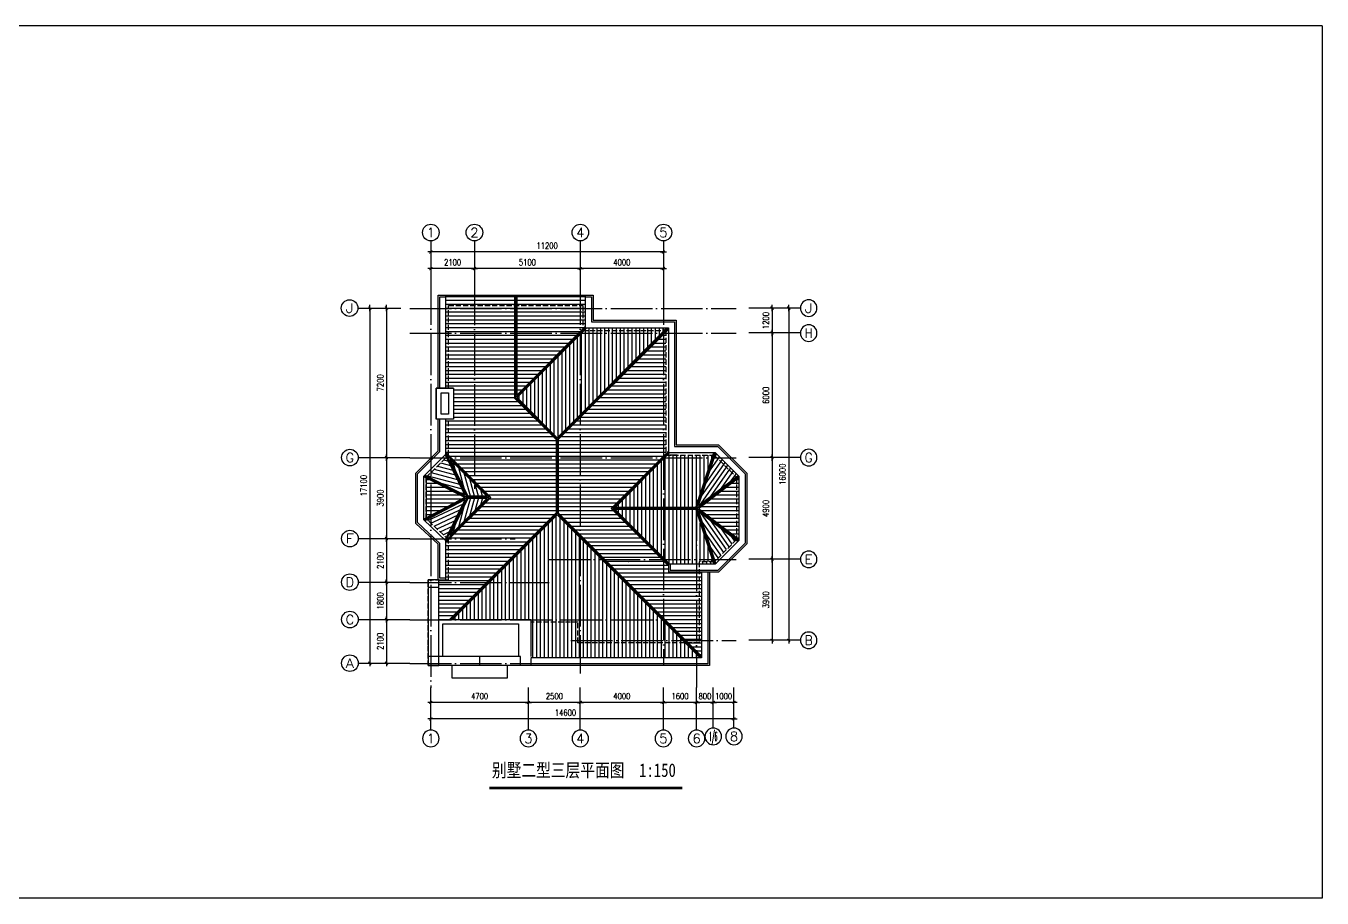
# Model space of a CAD drawing. Extents: x 68494 to 246694, y -171764 to -76879.
# Drawn here: x 184274 to 246694, y -149538 to -107538 of the extents above; entities that cross this region are included whole.
import ezdxf
from ezdxf.enums import TextEntityAlignment as Align

# ---------------------------------------------------------------- set-up
doc = ezdxf.new("R2010")
doc.units = 0
doc.header["$LTSCALE"] = 1000
doc.header["$MEASUREMENT"] = 0
doc.linetypes.add('DASH', pattern=[0.35, 0.25, -0.1])
doc.linetypes.add('DOTE', pattern=[2.42, 2, -0.2, 0.02, -0.2])
doc.layers.get('0').update_dxf_attribs({"linetype": 'CONTINUOUS'})
for name, color, linetype in [('AXIS', 3, 'CONTINUOUS'), ('AXIS_TEXT', 7, 'CONTINUOUS'), ('DOTE', 1, 'DOTE'), ('HATCH', 8, 'CONTINUOUS'), ('SHEET', 1, 'CONTINUOUS'), ('TEXT', 7, 'CONTINUOUS'), ('Tile', 8, 'CONTINUOUS'), ('WALL', 4, 'CONTINUOUS'), ('WINDOW', 51, 'CONTINUOUS'), ('细部标注', 3, 'CONTINUOUS')]:
    doc.layers.add(name, color=color, linetype=linetype)
doc.styles.add('COMPLEX', font='COMPLEX')
doc.styles.add('DIM_FONT', font='SIMPLEX', dxfattribs={"width": 0.8})
doc.styles.get("Standard").update_dxf_attribs({"font": ''})
doc.styles.get('Standard').set_extended_font_data('KaiTi_GB2312')
doc.dimstyles.new('AXIS', dxfattribs={"dimtxt": 300, "dimasz": 1, "dimexe": 250, "dimexo": 300, "dimgap": 150, "dimtad": 1, "dimdec": 0, "dimzin": 0, "dimdsep": 46, "dimtxsty": 'DIM_FONT', "dimblk": '_DIMX', "dimblk1": 'DIMBK1', "dimblk2": 'DIMBK1', "dimcen": 1, "dimse1": 1, "dimse2": 1, "dimclrt": 7, "dimadec": 0, "dimazin": 0, "dimtfac": 1, "dimtdec": 0, "dimtix": 1, "dimtmove": 2, "dimatfit": 3, "dimldrblk": '_DIMX', "dimfxl": 1, "dimtvp": 1.5, "dimtolj": 1, "dimtzin": 0, "dimarcsym": 0})
pattern_1 = [(90, (-7596.04, -1e-10), (-187.5, 3e-14), [])]
pattern_2 = [(55, (-6996.04, -1e-10), (-153.59101, 107.54558), [])]

# ---------------------------------------------------------------- blocks, each defined once
blk = doc.blocks.new('_DIMX')
blk.add_line((-150, 0), (150, 0))
at = {"const_width": 50}
blk.add_lwpolyline([(-70, -70), (70, 70)], dxfattribs=at)
blk = doc.blocks.new('*D218')
at = {"color": 0, "linetype": 'ByBlock', "transparency": 16777216}
blk.add_line((214972, -118425), (203774, -118425), dxfattribs=at)
for p, rotation in [((203773, -118425), 179.9999999999991), ((214973, -118425), 359.9999999999991)]:
    blk.add_blockref('_DIMX', p, dxfattribs=dict(at, rotation=rotation))
at = {"color": 7, "linetype": 'ByBlock', "transparency": 16777216, "insert": (209373, -118125), "char_height": 300, "attachment_point": 5, "style": 'DIM_FONT'}
blk.add_mtext('\\A1;11200', dxfattribs=at)
blk = doc.blocks.new('DIMBK1')
at = {"color": 0}
blk.add_line((-1, 0), (1, 0), dxfattribs=at)
blk.add_circle((0, 0), 0.25, dxfattribs=at)
blk = doc.blocks.new('*D217')
at = {"color": 0, "linetype": 'ByBlock', "transparency": 16777216}
blk.add_line((214972, -119224), (210974, -119224), dxfattribs=at)
at = {"color": 0, "linetype": 'ByBlock', "transparency": 16777216, "rotation": 180}
blk.add_blockref('_DIMX', (210973, -119224), dxfattribs=at)
at = {"color": 0, "linetype": 'ByBlock', "transparency": 16777216}
blk.add_blockref('_DIMX', (214973, -119224), dxfattribs=at)
at = {"color": 7, "linetype": 'ByBlock', "transparency": 16777216, "insert": (212973, -118924), "char_height": 300, "attachment_point": 5, "style": 'DIM_FONT'}
blk.add_mtext('\\A1;4000', dxfattribs=at)
blk = doc.blocks.new('*D216')
at = {"color": 0, "linetype": 'ByBlock', "transparency": 16777216}
blk.add_line((218372, -140914), (203774, -140914), dxfattribs=at)
at = {"color": 0, "linetype": 'ByBlock', "transparency": 16777216, "rotation": 180.0000000000004}
blk.add_blockref('_DIMX', (203773, -140914), dxfattribs=at)
at = {"color": 0, "linetype": 'ByBlock', "transparency": 16777216}
blk.add_blockref('_DIMX', (218373, -140914), dxfattribs=at)
at = {"color": 7, "linetype": 'ByBlock', "transparency": 16777216, "insert": (210258, -140614), "char_height": 300, "attachment_point": 5, "style": 'DIM_FONT'}
blk.add_mtext('\\A1;14600', dxfattribs=at)
blk = doc.blocks.new('*D215')
at = {"color": 0, "linetype": 'ByBlock', "transparency": 16777216}
blk.add_line((214972, -140115), (210974, -140115), dxfattribs=at)
at = {"color": 0, "linetype": 'ByBlock', "transparency": 16777216, "rotation": 180.0000000000007}
blk.add_blockref('_DIMX', (210973, -140115), dxfattribs=at)
at = {"color": 0, "linetype": 'ByBlock', "transparency": 16777216}
blk.add_blockref('_DIMX', (214973, -140115), dxfattribs=at)
at = {"color": 7, "linetype": 'ByBlock', "transparency": 16777216, "insert": (212973, -139815), "char_height": 300, "attachment_point": 5, "style": 'DIM_FONT'}
blk.add_mtext('\\A1;4000', dxfattribs=at)
blk = doc.blocks.new('*D214')
at = {"color": 0, "linetype": 'ByBlock', "transparency": 16777216}
blk.add_line((200838, -121126), (200838, -138224), dxfattribs=at)
for p, rotation in [((200838, -121125), 90), ((200838, -138225), 270)]:
    blk.add_blockref('_DIMX', p, dxfattribs=dict(at, rotation=rotation))
at = {"color": 7, "linetype": 'ByBlock', "transparency": 16777216, "insert": (200538, -129675), "char_height": 300, "attachment_point": 5, "rotation": 90, "style": 'DIM_FONT'}
blk.add_mtext('\\A1;17100', dxfattribs=at)
blk = doc.blocks.new('*D213')
at = {"color": 0, "linetype": 'ByBlock', "transparency": 16777216}
blk.add_line((208472, -140115), (203774, -140115), dxfattribs=at)
at = {"color": 0, "linetype": 'ByBlock', "transparency": 16777216, "rotation": 180}
blk.add_blockref('_DIMX', (203773, -140115), dxfattribs=at)
at = {"color": 0, "linetype": 'ByBlock', "transparency": 16777216}
blk.add_blockref('_DIMX', (208473, -140115), dxfattribs=at)
at = {"color": 7, "linetype": 'ByBlock', "transparency": 16777216, "insert": (206123, -139815), "char_height": 300, "attachment_point": 5, "style": 'DIM_FONT'}
blk.add_mtext('\\A1;4700', dxfattribs=at)
blk = doc.blocks.new('*D212')
at = {"color": 0, "linetype": 'ByBlock', "transparency": 16777216}
blk.add_line((210972, -140115), (208474, -140115), dxfattribs=at)
at = {"color": 0, "linetype": 'ByBlock', "transparency": 16777216, "rotation": 180}
blk.add_blockref('_DIMX', (208473, -140115), dxfattribs=at)
at = {"color": 0, "linetype": 'ByBlock', "transparency": 16777216}
blk.add_blockref('_DIMX', (210973, -140115), dxfattribs=at)
at = {"color": 7, "linetype": 'ByBlock', "transparency": 16777216, "insert": (209723, -139815), "char_height": 300, "attachment_point": 5, "style": 'DIM_FONT'}
blk.add_mtext('\\A1;2500', dxfattribs=at)
blk = doc.blocks.new('_AXISO')
blk.add_circle((0, 0), 0.5)
at = {"layer": 'AXIS_TEXT', "style": 'COMPLEX', "width": 1.041667}
blk.add_attdef('A', text='', height=0.56, dxfattribs=at).set_placement((-0.25, -0.28), (0.25, -0.28), align=Align.FIT)
blk = doc.blocks.new('*D211')
at = {"color": 0, "linetype": 'ByBlock', "transparency": 16777216}
blk.add_line((201638, -132226), (201638, -134324), dxfattribs=at)
for p, rotation in [((201638, -132225), 90), ((201638, -134325), 270)]:
    blk.add_blockref('_DIMX', p, dxfattribs=dict(at, rotation=rotation))
at = {"color": 7, "linetype": 'ByBlock', "transparency": 16777216, "insert": (201338, -133275), "char_height": 300, "attachment_point": 5, "rotation": 90, "style": 'DIM_FONT'}
blk.add_mtext('\\A1;2100', dxfattribs=at)
blk = doc.blocks.new('*D210')
at = {"color": 0, "linetype": 'ByBlock', "transparency": 16777216}
blk.add_line((201638, -136126), (201638, -138224), dxfattribs=at)
for p, rotation in [((201638, -136125), 90), ((201638, -138225), 270)]:
    blk.add_blockref('_DIMX', p, dxfattribs=dict(at, rotation=rotation))
at = {"color": 7, "linetype": 'ByBlock', "transparency": 16777216, "insert": (201338, -137175), "char_height": 300, "attachment_point": 5, "rotation": 90, "style": 'DIM_FONT'}
blk.add_mtext('\\A1;2100', dxfattribs=at)
blk = doc.blocks.new('*D209')
at = {"color": 0, "linetype": 'ByBlock', "transparency": 16777216}
blk.add_line((201638, -134326), (201638, -136124), dxfattribs=at)
for p, rotation in [((201638, -134325), 90), ((201638, -136125), 270)]:
    blk.add_blockref('_DIMX', p, dxfattribs=dict(at, rotation=rotation))
at = {"color": 7, "linetype": 'ByBlock', "transparency": 16777216, "insert": (201338, -135225), "char_height": 300, "attachment_point": 5, "rotation": 90, "style": 'DIM_FONT'}
blk.add_mtext('\\A1;1800', dxfattribs=at)
blk = doc.blocks.new('*D208')
at = {"color": 0, "linetype": 'ByBlock', "transparency": 16777216}
blk.add_line((201638, -128326), (201638, -132224), dxfattribs=at)
for p, rotation in [((201638, -128325), 90), ((201638, -132225), 270)]:
    blk.add_blockref('_DIMX', p, dxfattribs=dict(at, rotation=rotation))
at = {"color": 7, "linetype": 'ByBlock', "transparency": 16777216, "insert": (201338, -130275), "char_height": 300, "attachment_point": 5, "rotation": 90, "style": 'DIM_FONT'}
blk.add_mtext('\\A1;3900', dxfattribs=at)
blk = doc.blocks.new('*D207')
at = {"color": 0, "linetype": 'ByBlock', "transparency": 16777216}
blk.add_line((205872, -119224), (203774, -119224), dxfattribs=at)
at = {"color": 0, "linetype": 'ByBlock', "transparency": 16777216, "rotation": 180}
blk.add_blockref('_DIMX', (203773, -119224), dxfattribs=at)
at = {"color": 0, "linetype": 'ByBlock', "transparency": 16777216}
blk.add_blockref('_DIMX', (205873, -119224), dxfattribs=at)
at = {"color": 7, "linetype": 'ByBlock', "transparency": 16777216, "insert": (204823, -118924), "char_height": 300, "attachment_point": 5, "style": 'DIM_FONT'}
blk.add_mtext('\\A1;2100', dxfattribs=at)
blk = doc.blocks.new('*D206')
at = {"color": 0, "linetype": 'ByBlock', "transparency": 16777216}
blk.add_line((210972, -119224), (205874, -119224), dxfattribs=at)
at = {"color": 0, "linetype": 'ByBlock', "transparency": 16777216, "rotation": 180}
blk.add_blockref('_DIMX', (205873, -119224), dxfattribs=at)
at = {"color": 0, "linetype": 'ByBlock', "transparency": 16777216}
blk.add_blockref('_DIMX', (210973, -119224), dxfattribs=at)
at = {"color": 7, "linetype": 'ByBlock', "transparency": 16777216, "insert": (208423, -118924), "char_height": 300, "attachment_point": 5, "style": 'DIM_FONT'}
blk.add_mtext('\\A1;5100', dxfattribs=at)
blk = doc.blocks.new('*D205')
at = {"color": 0, "linetype": 'ByBlock', "transparency": 16777216}
blk.add_line((221008, -121126), (221008, -137124), dxfattribs=at)
for p, rotation in [((221008, -121125), 90), ((221008, -137125), 270)]:
    blk.add_blockref('_DIMX', p, dxfattribs=dict(at, rotation=rotation))
at = {"color": 7, "linetype": 'ByBlock', "transparency": 16777216, "insert": (220708, -129127), "char_height": 300, "attachment_point": 5, "rotation": 90, "style": 'DIM_FONT'}
blk.add_mtext('\\A1;16000', dxfattribs=at)
blk = doc.blocks.new('*D204')
at = {"color": 0, "linetype": 'ByBlock', "transparency": 16777216}
blk.add_line((216572, -140115), (214974, -140115), dxfattribs=at)
at = {"color": 0, "linetype": 'ByBlock', "transparency": 16777216, "rotation": 180.0000000000007}
blk.add_blockref('_DIMX', (214973, -140115), dxfattribs=at)
at = {"color": 0, "linetype": 'ByBlock', "transparency": 16777216}
blk.add_blockref('_DIMX', (216573, -140115), dxfattribs=at)
at = {"color": 7, "linetype": 'ByBlock', "transparency": 16777216, "insert": (215773, -139815), "char_height": 300, "attachment_point": 5, "style": 'DIM_FONT'}
blk.add_mtext('\\A1;1600', dxfattribs=at)
blk = doc.blocks.new('*D203')
at = {"color": 0, "linetype": 'ByBlock', "transparency": 16777216}
blk.add_line((220208, -133226), (220208, -137124), dxfattribs=at)
for p, rotation in [((220208, -133225), 90), ((220208, -137125), 270)]:
    blk.add_blockref('_DIMX', p, dxfattribs=dict(at, rotation=rotation))
at = {"color": 7, "linetype": 'ByBlock', "transparency": 16777216, "insert": (219908, -135175), "char_height": 300, "attachment_point": 5, "rotation": 90, "style": 'DIM_FONT'}
blk.add_mtext('\\A1;3900', dxfattribs=at)
blk = doc.blocks.new('*D202')
at = {"color": 0, "linetype": 'ByBlock', "transparency": 16777216}
blk.add_line((220208, -128326), (220208, -133224), dxfattribs=at)
for p, rotation in [((220208, -128325), 90), ((220208, -133225), 270)]:
    blk.add_blockref('_DIMX', p, dxfattribs=dict(at, rotation=rotation))
at = {"color": 7, "linetype": 'ByBlock', "transparency": 16777216, "insert": (219908, -130775), "char_height": 300, "attachment_point": 5, "rotation": 90, "style": 'DIM_FONT'}
blk.add_mtext('\\A1;4900', dxfattribs=at)
blk = doc.blocks.new('*D201')
at = {"color": 0, "linetype": 'ByBlock', "transparency": 16777216}
blk.add_line((201638, -121126), (201638, -128324), dxfattribs=at)
for p, rotation in [((201638, -121125), 90), ((201638, -128325), 270)]:
    blk.add_blockref('_DIMX', p, dxfattribs=dict(at, rotation=rotation))
at = {"color": 7, "linetype": 'ByBlock', "transparency": 16777216, "insert": (201338, -124725), "char_height": 300, "attachment_point": 5, "rotation": 90, "style": 'DIM_FONT'}
blk.add_mtext('\\A1;7200', dxfattribs=at)
blk = doc.blocks.new('*D200')
at = {"color": 0, "linetype": 'ByBlock', "transparency": 16777216}
blk.add_line((220208, -122326), (220208, -128324), dxfattribs=at)
for p, rotation in [((220208, -122325), 90), ((220208, -128325), 270)]:
    blk.add_blockref('_DIMX', p, dxfattribs=dict(at, rotation=rotation))
at = {"color": 7, "linetype": 'ByBlock', "transparency": 16777216, "insert": (219908, -125325), "char_height": 300, "attachment_point": 5, "rotation": 90, "style": 'DIM_FONT'}
blk.add_mtext('\\A1;6000', dxfattribs=at)
blk = doc.blocks.new('*D199')
at = {"color": 0, "linetype": 'ByBlock', "transparency": 16777216}
blk.add_line((220208, -121126), (220208, -122324), dxfattribs=at)
for p, rotation in [((220208, -121125), 90), ((220208, -122325), 270)]:
    blk.add_blockref('_DIMX', p, dxfattribs=dict(at, rotation=rotation))
at = {"color": 7, "linetype": 'ByBlock', "transparency": 16777216, "insert": (219908, -121725), "char_height": 300, "attachment_point": 5, "rotation": 90, "style": 'DIM_FONT'}
blk.add_mtext('\\A1;1200', dxfattribs=at)
blk = doc.blocks.new('*D198')
at = {"color": 0, "linetype": 'ByBlock', "transparency": 16777216}
for p, q in [((216572, -140115), (216571, -140115)), ((217373, -140115), (216573, -140115)), ((217374, -140115), (217375, -140115))]:
    blk.add_line(p, q, dxfattribs=at)
blk.add_blockref('_DIMX', (216573, -140115), dxfattribs=at)
at = {"color": 0, "linetype": 'ByBlock', "transparency": 16777216, "rotation": 180.0000000000007}
blk.add_blockref('_DIMX', (217373, -140115), dxfattribs=at)
at = {"color": 7, "linetype": 'ByBlock', "transparency": 16777216, "insert": (216973, -139815), "char_height": 300, "attachment_point": 5, "style": 'DIM_FONT'}
blk.add_mtext('\\A1;800', dxfattribs=at)
blk = doc.blocks.new('*D197')
at = {"color": 0, "linetype": 'ByBlock', "transparency": 16777216}
for p, q in [((217372, -140115), (217371, -140115)), ((218373, -140115), (217373, -140115)), ((218374, -140115), (218375, -140115))]:
    blk.add_line(p, q, dxfattribs=at)
blk.add_blockref('_DIMX', (217373, -140115), dxfattribs=at)
at = {"color": 0, "linetype": 'ByBlock', "transparency": 16777216, "rotation": 180.0000000000007}
blk.add_blockref('_DIMX', (218373, -140115), dxfattribs=at)
at = {"color": 7, "linetype": 'ByBlock', "transparency": 16777216, "insert": (217873, -139815), "char_height": 300, "attachment_point": 5, "style": 'DIM_FONT'}
blk.add_mtext('\\A1;1000', dxfattribs=at)

msp = doc.modelspace()

# ---------------------------------------------------------------- hatches: boundary and pattern name
at = {"layer": 'HATCH'}
h = msp.add_hatch(dxfattribs=at)
h.set_pattern_fill('ANSI31', color=256, scale=1500, angle=135, style=0)
h.paths.add_polyline_path([(206659.8, -130240.9), (204623.4, -132277.4), (204623.4, -134204.8), (204153.2, -134204.8), (204153.2, -136125), (204672.4, -136125), (209808.2, -130989.2), (209808.2, -127460.4), (207808.2, -125460.5), (207808.2, -121004.8), (204623.4, -121004.8), (204623.4, -124974.4), (204863.4, -124974.4), (204863.4, -126474.8), (204623.4, -126474.8), (204623.4, -128204.4)])
h.paths.add_polyline_path([(207908.2, -125319.1), (211093.1, -122134.2), (211093.1, -121004.8), (207908.2, -121004.8)])
h.paths.add_polyline_path([(211093.1, -121004.8), (211093.1, -122134.2), (211213.1, -122014.2), (211213.1, -120504.8), (207908.2, -120504.8), (207908.2, -121004.8)])
h.paths.add_polyline_path([(204503.4, -120504.8), (204503.4, -124974.4), (204623.4, -124974.4), (204623.4, -121004.8), (207808.2, -121004.8), (207808.2, -120504.8)])
h = msp.add_hatch(dxfattribs=at)
h.set_pattern_fill('ANSI31', color=256, scale=1500, angle=45, style=0)
h.set_pattern_definition(pattern_1)
h.paths.add_polyline_path([(215093.1, -122204.8), (215093.1, -122204.3), (211093.7, -122204.3), (207858.2, -125439.8), (209858.2, -127439.7)])
h = msp.add_hatch(dxfattribs=at)
h.set_pattern_fill('ANSI31', color=256, scale=1500, angle=135, style=0)
h.paths.add_polyline_path([(214973.2, -122395.4), (210973.2, -126395.4), (210973.2, -128338.6), (214888.4, -128338.6), (214973.2, -128253.8), (214973.2, -127875)])
h.paths.add_polyline_path([(210973.2, -132125), (212086.8, -133238.6), (214916, -133238.6), (212452.2, -130774.8), (214888.4, -128338.6), (210973.2, -128338.6)])
h.paths.add_polyline_path([(209908.2, -128338.6), (210973.2, -128338.6), (210973.2, -126395.4), (209908.2, -127460.4)])
h.paths.add_polyline_path([(209858.2, -128338.6), (209858.2, -131009.9), (210973.2, -132125), (210973.2, -128338.6)])
h.paths.add_polyline_path([(212086.8, -133238.6), (214973.2, -136125), (214973.2, -133295.8), (214916, -133238.6)])
h.paths.add_polyline_path([(214973.2, -136125), (215986.8, -137138.6), (216573.2, -137138.6), (216573.2, -133844.8), (215213.1, -133844.8), (215213.1, -133535.7), (214973.2, -133295.8)])
h.paths.add_polyline_path([(215093.1, -122338.6), (215030, -122338.6), (214973.2, -122395.4), (214973.2, -128253.8), (215093.1, -128134)])
h = msp.add_hatch(dxfattribs=at)
h.set_pattern_fill('ANSI31', color=256, scale=1500, angle=45, style=0)
h.set_pattern_definition(pattern_1)
h.paths.add_polyline_path([(211213.7, -122084.3), (211093.7, -122204.3), (215093.5, -122204.3), (215213.1, -122084.8), (215213.1, -122084.3)])
h = msp.add_hatch(dxfattribs=at)
h.set_pattern_fill('ANSI31', color=256, scale=1500, angle=135, style=0)
h.set_pattern_definition([(180, (-7596.04, -1e-10), (-3e-14, -187.5), [])])
h.paths.add_polyline_path([(204503.4, -128155.1), (204588.2, -128240), (204623.4, -128204.8), (204623.4, -126474.8), (204503.4, -126474.8)])
h.paths.add_polyline_path([(204623.4, -132274.5), (204588.3, -132241.7), (204503.4, -132326.6), (204503.4, -134204.8), (204623.4, -134204.8)])
h = msp.add_hatch(dxfattribs=at)
h.set_pattern_fill('ANSI31', color=256, scale=1500, angle=300, style=0)
h.set_pattern_definition([(345, (-7596.04, -1e-10), (48.52857, 181.11109), [])])
h.paths.add_polyline_path([(204559.2, -128269), (203561.4, -129266.7), (205526.6, -130240.9)])
h = msp.add_hatch(dxfattribs=at)
h.set_pattern_fill('ANSI31', color=256, scale=1500, angle=60, style=0)
h.set_pattern_definition([(105, (-7596.04, -1e-10), (-181.11109, -48.52857), [])])
h.paths.add_polyline_path([(204588.2, -128240), (204559.2, -128269), (205526.6, -130240.9), (206589.1, -130240.9)])
h = msp.add_hatch(dxfattribs=at)
h.set_pattern_fill('ANSI31', color=256, scale=1500, angle=45, style=0)
h.paths.add_polyline_path([(215573.2, -128338.6), (215573.2, -128920.3), (215573.2, -130724.8), (216536.9, -130724.8), (217316, -128338.6)])
h.paths.add_polyline_path([(215573.2, -128920.3), (215573.2, -128338.6), (215029.8, -128338.6), (212643.6, -130724.8), (215573.2, -130724.8)])
h.paths.add_polyline_path([(215163.6, -128204.8), (215029.8, -128338.6), (215573.2, -128338.6), (215573.2, -128204.8)])
h.paths.add_polyline_path([(215573.2, -128204.8), (215573.2, -128338.6), (217316, -128338.6), (217359.6, -128204.8)])
h = msp.add_hatch(dxfattribs=at)
h.set_pattern_fill('ANSI31', color=256, scale=1500, angle=10, style=0)
h.set_pattern_definition(pattern_2)
h.paths.add_polyline_path([(218493.2, -129316.6), (218493.2, -129275.1), (217422.9, -128204.8), (217412.2, -128204.8), (216573.2, -130774.8)])
h = msp.add_hatch(dxfattribs=at)
h.set_pattern_fill('ANSI31', color=256, scale=1500, angle=10, style=0)
h.set_pattern_definition(pattern_2)
h.paths.add_polyline_path([(218493.2, -129275.1), (218493.2, -129316.6), (218613.2, -129225.4), (217472.6, -128084.8), (217451.4, -128084.8), (217412.2, -128204.8), (217422.9, -128204.8)])
h = msp.add_hatch(dxfattribs=at)
h.set_pattern_fill('ANSI31', color=256, scale=1500, angle=315, style=0)
h.set_pattern_definition([(0, (-7596.04, -1e-10), (6e-14, 187.5), [])])
h.paths.add_polyline_path([(203561.4, -129266.7), (203553.1, -129275.1), (203553.1, -131274.5), (203559.3, -131280.3), (205526.6, -130240.9)])
h = msp.add_hatch(dxfattribs=at)
h.set_pattern_fill('ANSI31', color=256, scale=1500, angle=315, style=0)
h.set_pattern_definition([(0, (-6996.04, -1e-10), (6e-14, 187.5), [])])
h.paths.add_polyline_path([(218493.2, -129316.6), (216573.2, -130774.8), (218493.2, -132233.1)])
h.paths.add_polyline_path([(218493.2, -132233.1), (218613.2, -132324.2), (218613.2, -129225.4), (218493.2, -129316.6)])
h = msp.add_hatch(dxfattribs=at)
h.set_pattern_fill('ANSI31', color=256, scale=1500, angle=340, style=0)
h.set_pattern_definition([(25, (-7596.04, -1e-10), (-79.24092, 169.93271), [])])
h.paths.add_polyline_path([(203559.3, -131280.3), (204558.6, -132214), (205526.6, -130240.9)])
h = msp.add_hatch(dxfattribs=at)
h.set_pattern_fill('ANSI31', color=256, scale=1500, angle=60, style=0)
h.set_pattern_definition([(255, (-7596.04, -260481.78), (-181.11109, 48.52857), [])])
h.paths.add_polyline_path([(204588.2, -132241.8), (204559.2, -132212.8), (205526.6, -130240.9), (206589.1, -130240.9)])
h = msp.add_hatch(dxfattribs=at)
h.set_pattern_fill('ANSI31', color=256, scale=1500, angle=45, style=0)
h.paths.add_polyline_path([(210973.2, -132125), (209858.2, -131009.9), (206529.5, -134338.6), (206600.2, -134338.6), (204813.8, -136125), (208593.1, -136125), (208593.1, -136138.6), (210973.2, -136138.6)])
h.paths.add_polyline_path([(210973.2, -132125), (210973.2, -133238.6), (212086.8, -133238.6)])
h.paths.add_polyline_path([(212086.8, -133238.6), (210973.2, -133238.6), (210973.2, -136138.6), (214973.2, -136138.6), (214973.2, -136125)])
h.paths.add_polyline_path([(214973.2, -136138.6), (210973.2, -136138.6), (210973.2, -137138.6), (214973.2, -137138.6)])
h.paths.add_polyline_path([(214986.8, -136138.6), (214973.2, -136138.6), (214973.2, -137138.6), (215986.8, -137138.6)])
h.paths.add_polyline_path([(216093.1, -137244.8), (214973.2, -137244.8), (214973.2, -137965), (216573.2, -137965), (216573.2, -137725)])
h.paths.add_polyline_path([(214973.2, -137244.8), (210973.2, -137244.8), (210973.2, -137965), (214973.2, -137965)])
h.paths.add_polyline_path([(210973.2, -137244.8), (210853.1, -137244.8), (210853.1, -136244.8), (208593.1, -136244.8), (208593.1, -137904.8), (208593.1, -137965), (210733.1, -137965), (210973.2, -137965)])
h.paths.add_polyline_path([(210973.2, -136138.6), (208593.1, -136138.6), (208593.1, -136244.8), (210853.1, -136244.8), (210853.1, -137138.6), (210973.2, -137138.6)])
h.paths.add_polyline_path([(215986.8, -137138.6), (214973.2, -137138.6), (214973.2, -137244.8), (216093.1, -137244.8)])
h.paths.add_polyline_path([(214973.2, -137138.6), (210973.2, -137138.6), (210973.2, -137244.8), (214973.2, -137244.8)])
h.paths.add_polyline_path([(210973.2, -137138.6), (210853.1, -137138.6), (210853.1, -137244.8), (210973.2, -137244.8)])
h = msp.add_hatch(dxfattribs=at)
h.set_pattern_fill('ANSI31', color=256, scale=1500, angle=45, style=0)
h.paths.add_polyline_path([(216536.9, -130824.8), (215573.2, -130824.8), (215573.2, -133238.6), (217325, -133238.6)])
h.paths.add_polyline_path([(215573.2, -133238.6), (215573.2, -133464.8), (216693.2, -133464.8), (216693.2, -133344.8), (217359.6, -133344.8), (217325, -133238.6)])
h.paths.add_polyline_path([(215573.2, -130824.8), (212643.6, -130824.8), (215057.4, -133238.6), (215573.2, -133238.6)])
h.paths.add_polyline_path([(215057.4, -133238.6), (215283.6, -133464.8), (215573.2, -133464.8), (215573.2, -133238.6)])
h = msp.add_hatch(dxfattribs=at)
h.set_pattern_fill('ANSI31', color=256, scale=1500, angle=10, style=0)
h.set_pattern_definition([(305, (-6996.04, -261549.67), (-153.59101, -107.54558), [])])
h.paths.add_polyline_path([(218467.2, -132300.5), (217422.9, -133344.8), (217412.2, -133344.8), (216573.2, -130774.8)])
h = msp.add_hatch(dxfattribs=at)
h.set_pattern_fill('ANSI31', color=256, scale=1500, angle=45, style=0)
h.set_pattern_definition([(90, (-6996.04, -1e-10), (-187.5, 3e-14), [])])
h.paths.add_polyline_path([(217451.4, -133464.8), (217412.2, -133344.8), (216693.2, -133344.8), (216693.2, -133464.8), (216813.2, -133464.8)])
h = msp.add_hatch(dxfattribs=at)
h.set_pattern_fill('ANSI31', color=256, scale=1500, angle=135, style=0)
h.paths.add_polyline_path([(216573.2, -137138.6), (216693.2, -137138.6), (216693.2, -133844.8), (216573.2, -133844.8)])
h.paths.add_polyline_path([(216813.2, -133844.8), (216693.2, -133844.8), (216693.2, -137138.6), (216813.2, -137138.6)])
h.paths.add_polyline_path([(216813.2, -137138.6), (216693.2, -137138.6), (216693.2, -137244.8), (216573.2, -137244.8), (216573.2, -137725), (216813.2, -137965)])
h.paths.add_polyline_path([(216573.2, -137244.8), (216093.1, -137244.8), (216573.2, -137725)])

# ---------------------------------------------------------------- linework, layer by layer
at = {"layer": 'AXIS'}
for p, q in [((203773.2, -117888.1), (203773.2, -119937.2)), ((205873.2, -117888.1), (205873.2, -119937.2)), ((210973.2, -117888.1), (210973.2, -119937.2)), ((214973.2, -117888.1), (214973.2, -119937.2)), ((200261.9, -121124.8), (202329.5, -121124.8)), ((221570, -121124.8), (219084.6, -121124.8)), ((221570, -122324.8), (219084.6, -122324.8)), ((221570, -122324.8), (219313.5, -122324.8)), ((200276.4, -128324.8), (202761.8, -128324.8)), ((221570, -128324.8), (219084.6, -128324.8)), ((200276.4, -132224.8), (202761.8, -132224.8)), ((221570, -133224.8), (219084.6, -133224.8)), ((200276.4, -134324.8), (202761.8, -134324.8)), ((200276.4, -136124.8), (202761.8, -136124.8)), ((221570, -137124.8), (219084.6, -137124.8)), ((200276.4, -138224.8), (202761.8, -138224.8)), ((203773.2, -141451.3), (203773.2, -139402.3)), ((208473.2, -141451.3), (208473.2, -139402.3)), ((210973.2, -141451.3), (210973.2, -139402.3)), ((214973.2, -141451.3), (214973.2, -139402.3)), ((216573.2, -141451.3), (216573.2, -139402.3)), ((217373.2, -141351.1), (217373.2, -139402.3)), ((218373.2, -141351.1), (218373.2, -139402.3))]:
    msp.add_line(p, q, dxfattribs=at)
at = {"layer": 'DOTE'}
for p, q in [((203773.2, -119937.2), (203773.2, -139416.1)), ((205873.2, -119950.9), (205873.2, -129838)), ((210973.2, -119937.2), (210973.2, -138720.7)), ((214973.2, -119937.2), (214973.2, -128998.5)), ((202761.8, -121138.6), (218484.6, -121138.6)), ((202761.8, -122338.6), (218484.6, -122338.6)), ((214973.2, -127875), (214973.2, -138291.4)), ((202761.8, -128338.6), (218484.6, -128338.6)), ((216573.2, -130340.9), (216573.2, -139402.3)), ((202761.8, -132238.6), (207833.6, -132238.6)), ((209441.6, -133238.6), (218484.6, -133238.6)), ((202761.8, -134338.6), (209473.2, -134338.6)), ((202761.8, -136138.6), (215093.1, -136138.6)), ((210523.6, -137138.6), (218484.6, -137138.6)), ((202761.8, -138238.6), (210224.2, -138238.6))]:
    msp.add_line(p, q, dxfattribs=at)
at = {"layer": 'HATCH', "color": 2}
for p, q in [((207808.2, -120504.8), (207808.2, -125460.5)), ((207858.2, -120504.8), (207858.2, -125439.8)), ((207908.2, -120504.8), (207908.2, -125319.1)), ((207858.2, -125439.8), (211213.7, -122084.3)), ((207908.2, -125319.1), (211213.1, -122014.2)), ((207929, -125439.8), (211284.4, -122084.3)), ((209858.2, -127369), (215142.8, -122084.3)), ((209858.2, -127439.7), (215213.1, -122084.8)), ((209908.2, -127460.4), (215213.1, -122155.5)), ((204023.4, -124974.4), (204023.4, -126474.8)), ((204863.4, -124974.4), (204023.4, -124974.4)), ((204863.4, -124974.4), (204863.4, -126474.8)), ((209808.2, -127460.4), (207808.2, -125460.5)), ((209858.2, -127439.7), (207858.2, -125439.8)), ((209858.2, -127439.7), (207858.2, -125439.8)), ((209858.2, -127369), (207929, -125439.8)), ((204863.4, -126474.8), (204023.4, -126474.8)), ((209808.2, -127460.4), (209808.2, -130989.2)), ((209858.2, -127439.7), (209858.2, -131009.9)), ((209908.2, -127460.4), (209908.2, -130989.2)), ((204466, -128192.5), (205416.9, -130130.7)), ((206659.8, -130240.9), (204503.4, -128084.4)), ((204503.4, -128155.1), (205526.6, -130240.9)), ((206589.1, -130240.9), (204503.4, -128155.1)), ((206468.4, -130190.9), (204680.8, -128403.3)), ((204680.8, -128403.3), (205557.8, -130190.9)), ((212452.2, -130774.8), (215213.1, -128014)), ((212522.9, -130774.8), (215213.1, -128084.7)), ((212643.6, -130724.8), (215283.6, -128084.8)), ((216536.9, -130724.8), (217398.8, -128084.8)), ((216573.2, -130774.8), (217451.4, -128084.8)), ((216670.4, -130638.2), (217496.3, -128108.5)), ((205416.9, -130130.7), (203485.3, -129173.2)), ((216670.4, -130638.2), (218577.5, -129189.7)), ((205416.9, -130242.3), (203433.1, -129258.9)), ((205526.6, -130240.9), (203448, -129210.5)), ((205526.6, -130240.9), (203448, -129210.5)), ((216573.2, -130774.8), (218613.2, -129225.4)), ((216655.9, -130774.8), (218613.2, -129288.2)), ((205416.9, -130242.3), (203433.1, -131290.5)), ((205526.6, -130240.9), (203447, -131339.7)), ((205414, -130356.9), (203485.7, -131375.8)), ((205414, -130356.9), (204465.2, -132291)), ((205526.6, -130240.9), (204503.4, -132326.6)), ((206589.1, -130240.9), (204503.4, -132326.6)), ((206659.8, -130240.9), (204503.4, -132397.4)), ((206468.4, -130290.9), (204680.8, -132078.5)), ((205557.8, -130290.9), (204680.8, -132078.5)), ((206589.1, -130240.9), (205526.6, -130240.9)), ((206468.4, -130190.9), (205557.8, -130190.9)), ((206468.4, -130290.9), (205557.8, -130290.9)), ((209808.2, -130989.2), (204672.4, -136125)), ((209858.2, -131009.9), (204743.1, -136125)), ((209858.2, -131009.9), (216813.2, -137965)), ((209908.2, -130989.2), (216813.2, -137894.3)), ((212452.2, -130774.8), (215213.1, -133535.7)), ((216536.9, -130724.8), (212502.2, -130724.8)), ((216536.9, -130824.8), (212502.2, -130824.8)), ((212522.9, -130774.8), (215212.9, -133464.8)), ((216573.2, -130774.8), (212522.9, -130774.8)), ((212643.6, -130824.8), (215283.6, -133464.8)), ((216536.9, -130824.8), (217398.8, -133464.8)), ((216573.2, -130774.8), (217451.4, -133464.8)), ((216573.2, -130774.8), (218613.2, -132324.2)), ((216655.9, -130774.8), (218613.2, -132261.5)), ((216670.4, -130911.4), (218577.5, -132359.9)), ((216670.4, -130911.4), (217496.3, -133441.2)), ((209858.2, -131080.7), (204813.8, -136125)), ((209858.2, -131080.7), (216742.5, -137965)), ((216813.2, -133464.8), (215212.9, -133464.8)), ((215213.1, -133464.8), (215213.1, -133844.8)), ((215293.1, -133464.8), (215293.1, -133764.8)), ((217193.2, -133844.8), (215213.1, -133844.8)), ((217193.2, -133764.8), (215293.1, -133764.8)), ((204153.2, -138344.8), (204153.2, -134204.8)), ((204153.2, -138344.8), (204153.2, -137904.8)), ((208093.1, -138344.8), (208093.1, -137904.8)), ((203653.2, -138344.8), (204153.2, -138344.8)), ((208593.1, -138344.8), (208093.1, -138344.8)), ((217193.2, -138345), (217193.2, -138345))]:
    msp.add_line(p, q, dxfattribs=at)
at = {"layer": 'HATCH'}
msp.add_line((204203.4, -134204.8), (204503.4, -134204.8), dxfattribs=at)
at = {"layer": 'HATCH', "color": 2}
for points in [[(204123.4, -124974.8), (204123.4, -120504.8), (211593.1, -120504.8), (211593.1, -121704.3), (215593.1, -121704.3), (215593.1, -127704.8), (217630, -127704.8), (218993.2, -129068), (218993.2, -132481.6), (217630, -133844.8), (217193.2, -133844.8), (217193.2, -138345), (208593.1, -138345), (208593.1, -138345)], [(204203.4, -124974.8), (204203.4, -120584.8), (204503.4, -120584.8)], [(204503.4, -124974.8), (204503.4, -120504.8), (211213.1, -120504.8), (211213.1, -122084.3), (215213.1, -122084.3), (215213.1, -128084.8), (217472.6, -128084.8), (218613.2, -129225.4), (218613.2, -132324.2), (217472.6, -133464.8), (216813.2, -133464.8), (216813.2, -133464.8)], [(211213.1, -120584.8), (211513.1, -120584.8), (211513.1, -121784.3), (215513.1, -121784.3), (215513.1, -127784.8), (217596.9, -127784.8), (218913.2, -129101.2), (218913.2, -132448.5), (217596.9, -133764.8), (217113.2, -133764.8)], [(204123.4, -134204.8), (204123.4, -132491.7), (203053.1, -131491.7), (203053.1, -129068), (204123.4, -127997.7), (204123.4, -126474.8)], [(204503.4, -134124.8), (204203.4, -134124.8), (204203.4, -132456.9), (203133.1, -131456.9), (203133.1, -129101.2), (204203.4, -128030.9), (204203.4, -126474.8)], [(204503.4, -134204.8), (204503.4, -132326.6), (203433.1, -131326.6), (203433.1, -129225.4), (204503.4, -128155.1), (204503.4, -126474.8)], [(217113.2, -133844.8), (217113.2, -138265), (208593.1, -138265)], [(216813.2, -133844.8), (216813.2, -137965), (210733.1, -137965), (210733.1, -137965), (208593.1, -137965)], [(204153.2, -134204.8), (203653.2, -134204.8), (203653.2, -138344.8), (204153.2, -138344.8), (204153.2, -134204.8)], [(204153.2, -134584.8), (203653.2, -134584.8)], [(204153.2, -137904.8), (204153.2, -136125), (208593.1, -136125), (208593.1, -137904.8)], [(204353.2, -137904.8), (204353.2, -136325), (207993.1, -136325), (207993.1, -137904.8)], [(204153.2, -137904.8), (203653.2, -137904.8)], [(208093.1, -137904.8), (204153.2, -137904.8)], [(206123.1, -137904.8), (206123.1, -138344.8)], [(208593.1, -138104.8), (208593.1, -138344.8), (203653.2, -138344.8), (203653.2, -138104.8)]]:
    msp.add_lwpolyline(points, dxfattribs=at)
for points in [[(204023.4, -124974.4), (204863.4, -124974.4), (204863.4, -126474.8), (204023.4, -126474.8)], [(204263.4, -125214.4), (204623.4, -125214.4), (204623.4, -126234.8), (204263.4, -126234.8)]]:
    msp.add_lwpolyline(points, close=True, dxfattribs=at)
at = {"layer": 'SHEET', "color": 1}
for p, q in [((187293.5, -107538), (127893.6, -107538)), ((246693.5, -107538), (187293.5, -107538)), ((246693.5, -107538), (246693.5, -149538)), ((187293.5, -149538), (127893.6, -149538)), ((246693.5, -149538), (187293.5, -149538))]:
    msp.add_line(p, q, dxfattribs=at)
at = {"layer": 'Tile', "color": 3, "const_width": 120}
msp.add_lwpolyline([(206597.4, -144236.2), (215891, -144236.2)], dxfattribs=at)
at = {"layer": 'WALL'}
for p, q in [((204863.4, -121004.8), (204623.4, -121004.8)), ((215643.6, -128204.8), (215093.1, -128204.8)), ((203553.1, -129275.1), (203553.1, -131274.5)), ((203553.1, -129275.1), (203553.1, -131274.5)), ((213304.4, -133344.8), (213289.1, -133344.8))]:
    msp.add_line(p, q, dxfattribs=at)
at = {"layer": 'WALL', "color": 8, "linetype": 'DASH'}
msp.add_lwpolyline([(204623.4, -124974.8), (204623.4, -121004.8), (211093.1, -121004.8), (211093.1, -122204.3), (215093.1, -122204.3), (215093.1, -128204.8), (217422.9, -128204.8), (218493.2, -129275.1), (218493.2, -132274.5), (217422.9, -133344.8), (216693.2, -133344.8), (216693.2, -137244.8), (210853.1, -137244.8), (210853.1, -136244.8), (208593.1, -136244.8), (208593.1, -138344.8), (203653.2, -138344.8), (203653.2, -137344.8), (203653.2, -134344.8), (203653.2, -134204.8), (204623.4, -134204.8), (204623.4, -132274.5), (203553.1, -131274.5), (203553.1, -129275.1), (204623.4, -128204.8), (204623.4, -126474.8)], dxfattribs=at)
at = {"layer": 'WINDOW'}
for p, q in [((204803.1, -138944.8), (204803.1, -138344.8)), ((207443.1, -138344.8), (207443.1, -138944.8)), ((207443.1, -138944.8), (204803.1, -138944.8))]:
    msp.add_line(p, q, dxfattribs=at)
at = {"layer": '细部标注'}
msp.add_line((216813.2, -137965), (216813.2, -137965), dxfattribs=at)

# ---------------------------------------------------------------- block references
at = {"layer": 'AXIS'}
ref = msp.add_blockref('_AXISO', (203773.2, -117488.1), dxfattribs=dict(at, xscale=800, yscale=800, zscale=800))
ref.add_attrib('A', '1', dxfattribs={"layer": 'AXIS_TEXT', "height": 448, "style": 'COMPLEX', "width": 2.083333}).set_placement((203573.2, -117712.1), (203973.2, -117712.1), align=Align.FIT)
ref = msp.add_blockref('_AXISO', (205873.2, -117488.1), dxfattribs=dict(at, xscale=800, yscale=800, zscale=800))
ref.add_attrib('A', '2', dxfattribs={"layer": 'AXIS_TEXT', "height": 448, "style": 'COMPLEX', "width": 1.339286}).set_placement((205673.2, -117712.1), (206073.2, -117712.1), align=Align.FIT)
ref = msp.add_blockref('_AXISO', (210973.2, -117488.1), dxfattribs=dict(at, xscale=800, yscale=800, zscale=800))
ref.add_attrib('A', '4', dxfattribs={"layer": 'AXIS_TEXT', "height": 448, "style": 'COMPLEX', "width": 1.171875}).set_placement((210773.2, -117712.1), (211173.2, -117712.1), align=Align.FIT)
ref = msp.add_blockref('_AXISO', (214973.2, -117488.1), dxfattribs=dict(at, xscale=800, yscale=800, zscale=800))
ref.add_attrib('A', '5', dxfattribs={"layer": 'AXIS_TEXT', "height": 448, "style": 'COMPLEX', "width": 1.339286}).set_placement((214773.2, -117712.1), (215173.2, -117712.1), align=Align.FIT)
ref = msp.add_blockref('_AXISO', (199861.9, -121124.8), dxfattribs=dict(at, xscale=800, yscale=800, zscale=800))
ref.add_attrib('A', 'J', dxfattribs={"layer": 'AXIS_TEXT', "height": 448, "style": 'COMPLEX', "width": 1.704545}).set_placement((199661.9, -121348.8), (200061.9, -121348.8), align=Align.FIT)
ref = msp.add_blockref('_AXISO', (221970, -121124.8), dxfattribs=dict(at, xscale=-800, yscale=800, zscale=800))
ref.add_attrib('A', 'J', dxfattribs={"layer": 'AXIS_TEXT', "height": 448, "style": 'COMPLEX', "width": 1.704545}).set_placement((221770, -121348.8), (222170, -121348.8), align=Align.FIT)
ref = msp.add_blockref('_AXISO', (221970, -122331.3), dxfattribs=dict(at, xscale=-800, yscale=800, zscale=800))
ref.add_attrib('A', 'H', dxfattribs={"layer": 'AXIS_TEXT', "height": 448, "style": 'COMPLEX', "width": 0.9375}).set_placement((221770, -122555.3), (222170, -122555.3), align=Align.FIT)
at = {"layer": 'AXIS', "xscale": 800, "yscale": 800, "zscale": 800}
for p, values in [((199876.4, -128324.8), {'A': 'G'}), ((199876.4, -138224.8), {'A': 'A'})]:
    msp.add_blockref('_AXISO', p, dxfattribs=at).add_auto_attribs(values)
at = {"layer": 'AXIS'}
ref = msp.add_blockref('_AXISO', (221970, -128324.8), dxfattribs=dict(at, xscale=-800, yscale=800, zscale=800))
ref.add_attrib('A', 'G', dxfattribs={"layer": 'AXIS_TEXT', "height": 448, "style": 'COMPLEX', "width": 1.041667}).set_placement((221770, -128548.8), (222170, -128548.8), align=Align.FIT)
ref = msp.add_blockref('_AXISO', (199876.4, -132224.8), dxfattribs=dict(at, xscale=800, yscale=800, zscale=800))
ref.add_attrib('A', 'F', dxfattribs={"layer": 'AXIS_TEXT', "height": 448, "style": 'COMPLEX', "width": 1.171875}).set_placement((199676.4, -132448.8), (200076.4, -132448.8), align=Align.FIT)
ref = msp.add_blockref('_AXISO', (221970, -133224.8), dxfattribs=dict(at, xscale=-800, yscale=800, zscale=800))
ref.add_attrib('A', 'E', dxfattribs={"layer": 'AXIS_TEXT', "height": 448, "style": 'COMPLEX', "width": 1.171875}).set_placement((221770, -133448.8), (222170, -133448.8), align=Align.FIT)
ref = msp.add_blockref('_AXISO', (199876.4, -134324.8), dxfattribs=dict(at, xscale=800, yscale=800, zscale=800))
ref.add_attrib('A', 'D', dxfattribs={"layer": 'AXIS_TEXT', "height": 448, "style": 'COMPLEX', "width": 1.102941}).set_placement((199676.4, -134548.8), (200076.4, -134548.8), align=Align.FIT)
ref = msp.add_blockref('_AXISO', (199876.4, -136124.8), dxfattribs=dict(at, xscale=800, yscale=800, zscale=800))
ref.add_attrib('A', 'C', dxfattribs={"layer": 'AXIS_TEXT', "height": 448, "style": 'COMPLEX', "width": 1.25}).set_placement((199676.4, -136348.8), (200076.4, -136348.8), align=Align.FIT)
ref = msp.add_blockref('_AXISO', (221970, -137124.8), dxfattribs=dict(at, xscale=-800, yscale=800, zscale=800))
ref.add_attrib('A', 'B', dxfattribs={"layer": 'AXIS_TEXT', "height": 448, "style": 'COMPLEX', "width": 1.102941}).set_placement((221770, -137348.8), (222170, -137348.8), align=Align.FIT)
ref = msp.add_blockref('_AXISO', (203773.2, -141851.3), dxfattribs=dict(at, xscale=-800, yscale=800, zscale=800, rotation=180))
ref.add_attrib('A', '1', dxfattribs={"layer": 'AXIS_TEXT', "height": 448, "style": 'COMPLEX', "width": 2.083333}).set_placement((203573.2, -142075.3), (203973.2, -142075.3), align=Align.FIT)
ref = msp.add_blockref('_AXISO', (208473.2, -141851.3), dxfattribs=dict(at, xscale=-800, yscale=800, zscale=800, rotation=180))
ref.add_attrib('A', '3', dxfattribs={"layer": 'AXIS_TEXT', "height": 448, "style": 'COMPLEX', "width": 1.339286}).set_placement((208273.2, -142075.3), (208673.2, -142075.3), align=Align.FIT)
ref = msp.add_blockref('_AXISO', (210973.2, -141851.3), dxfattribs=dict(at, xscale=-800, yscale=800, zscale=800, rotation=180))
ref.add_attrib('A', '4', dxfattribs={"layer": 'AXIS_TEXT', "height": 448, "style": 'COMPLEX', "width": 1.171875}).set_placement((210773.2, -142075.3), (211173.2, -142075.3), align=Align.FIT)
ref = msp.add_blockref('_AXISO', (214973.2, -141851.3), dxfattribs=dict(at, xscale=-800, yscale=800, zscale=800, rotation=180))
ref.add_attrib('A', '5', dxfattribs={"layer": 'AXIS_TEXT', "height": 448, "style": 'COMPLEX', "width": 1.339286}).set_placement((214773.2, -142075.3), (215173.2, -142075.3), align=Align.FIT)
ref = msp.add_blockref('_AXISO', (216573.2, -141851.3), dxfattribs=dict(at, xscale=-800, yscale=800, zscale=800, rotation=180))
ref.add_attrib('A', '6', dxfattribs={"layer": 'AXIS_TEXT', "height": 448, "style": 'COMPLEX', "width": 1.339286}).set_placement((216373.2, -142075.3), (216773.2, -142075.3), align=Align.FIT)
ref = msp.add_blockref('_AXISO', (217373.2, -141751.1), dxfattribs=dict(at, xscale=-800, yscale=800, zscale=800, rotation=180))
ref.add_attrib('A', '1/6', dxfattribs={"layer": 'AXIS_TEXT', "height": 448, "style": 'COMPLEX', "width": 0.367647}).set_placement((217173.2, -141975.1), (217573.2, -141975.1), align=Align.FIT)
ref = msp.add_blockref('_AXISO', (218373.2, -141751.1), dxfattribs=dict(at, xscale=-800, yscale=800, zscale=800, rotation=180))
ref.add_attrib('A', '8', dxfattribs={"layer": 'AXIS_TEXT', "height": 448, "style": 'COMPLEX', "width": 1.339286}).set_placement((218173.2, -141975.1), (218573.2, -141975.1), align=Align.FIT)

# ---------------------------------------------------------------- texts
at = {"layer": 'TEXT', "width": 0.8}
msp.add_text('别墅二型三层平面图  1:150', height=650, dxfattribs=at).set_placement((206714.1, -143702.9))

# ---------------------------------------------------------------- dimensions: what is measured, and where the dimension line sits
at = {"layer": 'AXIS'}
for p1, p2, distance, picture, middle in [((214973.2, -119937.2), (203773.2, -119937.2), -1511.7, '*D218', (209373.2, -118125.5)), ((202761.8, -121124.8), (202761.8, -138224.8), -1923.8, '*D214', (200538, -129674.8)), ((219084.6, -121124.8), (219084.6, -122324.8), 1123.8, '*D199', (219908.4, -121724.8))]:
    dim = msp.add_aligned_dim(p1=p1, p2=p2, distance=distance, dimstyle='AXIS', dxfattribs=at)
    dim.commit()
    dim.dimension.update_dxf_attribs({"geometry": picture, "text_midpoint": middle})
for base, p1, p2, picture, middle in [((203773.2, -119224.1), (205873.2, -119937.2), (203773.2, -119937.2), '*D207', (204823.2, -118924.1)), ((205873.2, -119224.1), (210973.2, -119937.2), (205873.2, -119937.2), '*D206', (208423.2, -118924.1)), ((210973.2, -119224.1), (214973.2, -119937.2), (210973.2, -119937.2), '*D217', (212973.2, -118924.1))]:
    dim = msp.add_linear_dim(base=base, p1=p1, p2=p2, dimstyle='AXIS', dxfattribs=at)
    dim.commit()
    dim.dimension.update_dxf_attribs({"geometry": picture, "text_midpoint": middle})
for base, p1, p2, angle, picture, middle in [((201638, -128324.8), (202329.5, -121124.8), (202344.1, -128324.8), 90, '*D201', (201338, -124724.8)), ((220208.4, -128324.8), (219084.6, -122324.8), (219084.6, -128324.8), 270, '*D200', (219908.4, -125324.8)), ((201638, -132224.8), (202761.8, -128324.8), (202761.8, -132224.8), 90, '*D208', (201338, -130274.8)), ((220208.4, -133224.8), (219084.6, -128324.8), (219084.6, -133224.8), 270, '*D202', (219908.4, -130774.8)), ((201638, -134324.8), (202761.8, -132224.8), (202761.8, -134324.8), 90, '*D211', (201338, -133274.8)), ((220208.4, -137124.8), (219084.6, -133224.8), (219084.6, -137124.8), 270, '*D203', (219908.4, -135174.8)), ((201638, -136124.8), (202761.8, -134324.8), (202761.8, -136124.8), 90, '*D209', (201338, -135224.8)), ((201638, -138224.8), (202761.8, -136124.8), (202761.8, -138224.8), 90, '*D210', (201338, -137174.8)), ((203773.2, -140115.4), (208473.2, -139416.1), (203773.2, -139402.3), 180, '*D213', (206123.2, -139815.4)), ((208473.2, -140115.4), (210973.2, -139402.3), (208473.2, -139402.3), 180, '*D212', (209723.2, -139815.4)), ((210973.2, -140115.4), (214973.2, -139402.3), (210973.2, -139402.3), 180, '*D215', (212973.2, -139815.4)), ((214973.2, -140115.4), (216573.2, -139402.3), (214973.2, -139402.3), 180, '*D204', (215773.2, -139815.4)), ((216573.2, -140115.4), (217373.2, -139402.3), (216573.2, -139402.3), 180, '*D198', (216973.2, -139815.4)), ((217373.2, -140115.4), (218373.2, -139402.3), (217373.2, -139402.3), 180, '*D197', (217873.2, -139815.4))]:
    dim = msp.add_linear_dim(base=base, p1=p1, p2=p2, angle=angle, dimstyle='AXIS', dxfattribs=at)
    dim.commit()
    dim.dimension.update_dxf_attribs({"geometry": picture, "text_midpoint": middle})
for base, p1, p2, angle, picture, middle in [((221008.4, -137124.8), (219084.6, -121124.8), (219084.6, -137124.8), 270, '*D205', (220708.4, -129127.4)), ((203773.2, -140914), (218373.2, -139402.3), (203773.2, -139402.3), 180, '*D216', (210257.6, -140614))]:
    dim = msp.add_linear_dim(base=base, p1=p1, p2=p2, angle=angle, dimstyle='AXIS', dxfattribs=at)
    dim.commit()
    dim.dimension.update_dxf_attribs({"geometry": picture, "text_midpoint": middle, "dimtype": 161})

doc.saveas('drawing.dxf')
